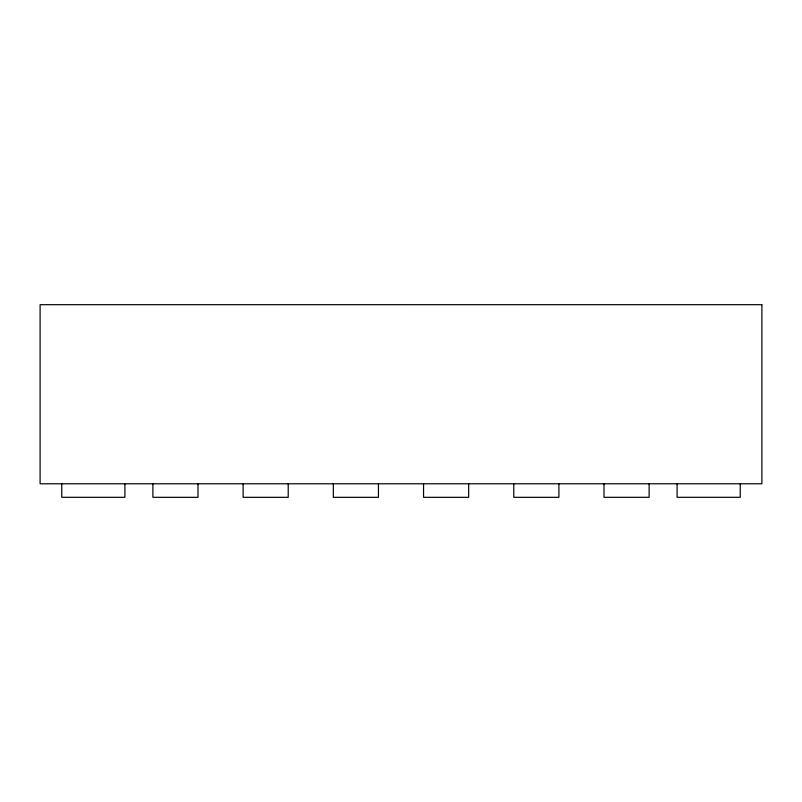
<?xml version="1.0" encoding="UTF-8"?>
<svg xmlns="http://www.w3.org/2000/svg" width="802" height="802" viewBox="0 0 802 802"><rect width="100%" height="100%" fill="white"/><g stroke="black" fill="none" stroke-linecap="round" stroke-linejoin="round"><path stroke-width="1.2" d="M740.246 483.776L740.246 497.31L677.088 497.31L677.088 483.776M649.119 483.776L649.119 497.31L604.006 497.32L604.006 483.776M558.894 483.776L558.894 497.32L513.781 497.32L513.781 483.786M468.669 483.776L468.669 497.32L423.556 497.32L423.556 483.776M378.444 483.776L378.444 497.32L333.331 497.32L333.331 483.776M288.219 483.776L288.219 497.32L243.106 497.32L243.106 483.786M197.994 483.776L197.994 497.32L152.881 497.32L152.881 483.786M124.911 483.786L124.911 497.32L61.754 497.31L61.754 483.786M761.9 304.68L40.1 304.69L40.1 483.786L761.9 483.776L761.9 304.68"/></g></svg>
